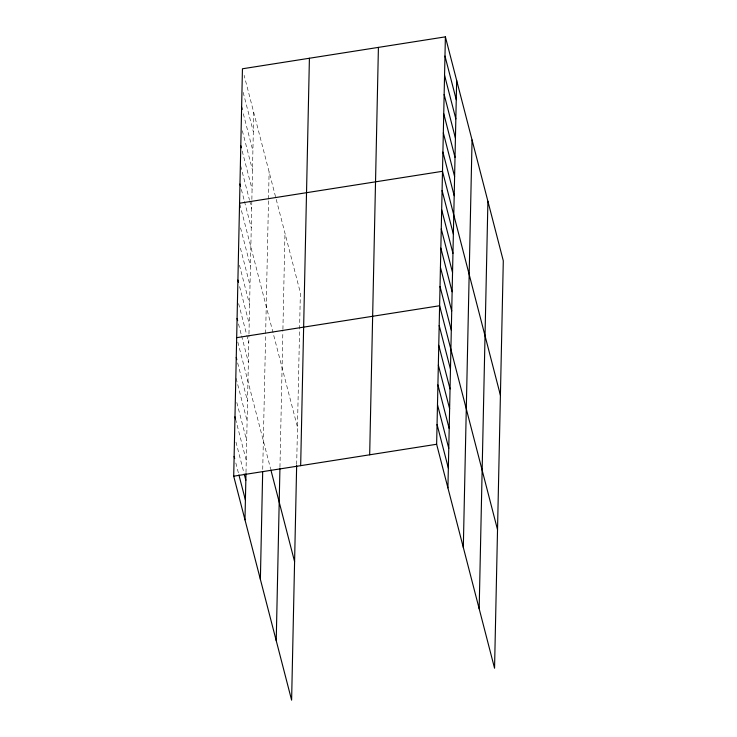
<?xml version="1.0" encoding="UTF-8"?>
<svg xmlns="http://www.w3.org/2000/svg" width="737" height="737" viewBox="0 0 737 737"><rect width="100%" height="100%" fill="white"/><g stroke="black" fill="none" stroke-linecap="round" stroke-linejoin="round"><path stroke-width="0.55" stroke-dasharray="3.69 2.76" d="M246.001 472.555L248.949 334.985M248.977 333.861L251.833 200.538M251.861 199.414L253.731 112.411M262.731 469.395L265.624 334.616M265.652 333.483L268.508 200.169M268.535 199.036L269.116 171.924M279.949 467.101L282.861 331.521M282.916 329.264L284.97 233.233M296.679 464.467L300.364 292.736L244.14 75.331M243.164 92.355L253.316 131.619M243.311 113.738L252.902 150.827M242.335 130.762L252.487 170.035M242.206 151.067L252.082 189.243M240.667 165.908L249.41 199.718M249.696 200.814L251.667 208.451M241.377 189.473L244.205 200.381M244.481 201.477L251.253 227.659M239.838 204.324L297.472 427.184M240.557 227.89L250.433 266.066M240.428 248.185L250.018 285.274M239.451 265.209L249.603 304.482M239.599 286.601L249.189 323.69M238.622 303.626L246.527 334.165M246.803 335.261L248.784 342.898M238.493 323.921L241.312 334.828M241.598 335.925L248.369 362.107M237.802 342.042L270.58 468.778M237.655 362.917L247.531 401.094M236.107 378.348L247.107 420.882M236.807 402.494L246.683 440.671M235.536 419.012L246.259 460.468M235.96 442.071L244.14 473.707M235.812 462.956L238.641 473.863"/><path stroke-width="1.11" d="M296.652 465.6L291.612 700.15L233.703 476.194L242.445 68.781L445.388 36.85L503.297 260.806L494.555 668.219L436.636 444.264L445.388 36.85M244.979 519.834L245.974 473.661M260.373 579.337L262.685 471.597M276.228 640.646L279.931 468.225M300.668 465.664L309.411 58.241M369.67 454.803L378.413 47.389M447.921 487.894L456.664 80.48M463.315 547.407L472.058 139.984M479.17 608.716L487.912 201.293M239.562 203.228L442.495 171.297L500.414 395.253M236.669 337.675L439.611 305.744L497.53 529.7M233.703 476.194L436.636 444.264M444.973 56.058L456.258 99.688M444.558 75.266L455.844 118.897M444.144 94.474L455.429 138.105M443.738 113.673L455.015 157.313M443.324 132.881L454.609 176.511M442.909 152.089L454.195 195.72M442.089 190.505L453.366 234.136M441.675 209.713L452.96 253.344M441.26 228.921L452.546 272.552M440.846 248.12L452.131 291.76M440.44 267.328L451.717 310.959M440.026 286.536L451.311 330.167M439.188 325.533L450.473 369.163M438.764 345.321L450.049 388.952M438.34 365.11L449.625 408.74M437.916 384.898L449.192 428.529M437.483 404.687L448.769 448.317M437.059 424.475L448.345 468.106M241.616 107.197L242.187 109.38M240.796 145.613L241.358 147.787M239.967 184.02L240.538 186.203M237.913 280.06L238.475 282.234M237.084 318.467L237.646 320.65M270.857 469.856L294.588 561.631M236.245 357.463L236.807 359.647M234.974 416.829L235.536 419.012M244.426 474.803L245.836 480.257M234.126 456.406L234.688 458.589M238.917 474.95L245.412 500.045"/></g></svg>
